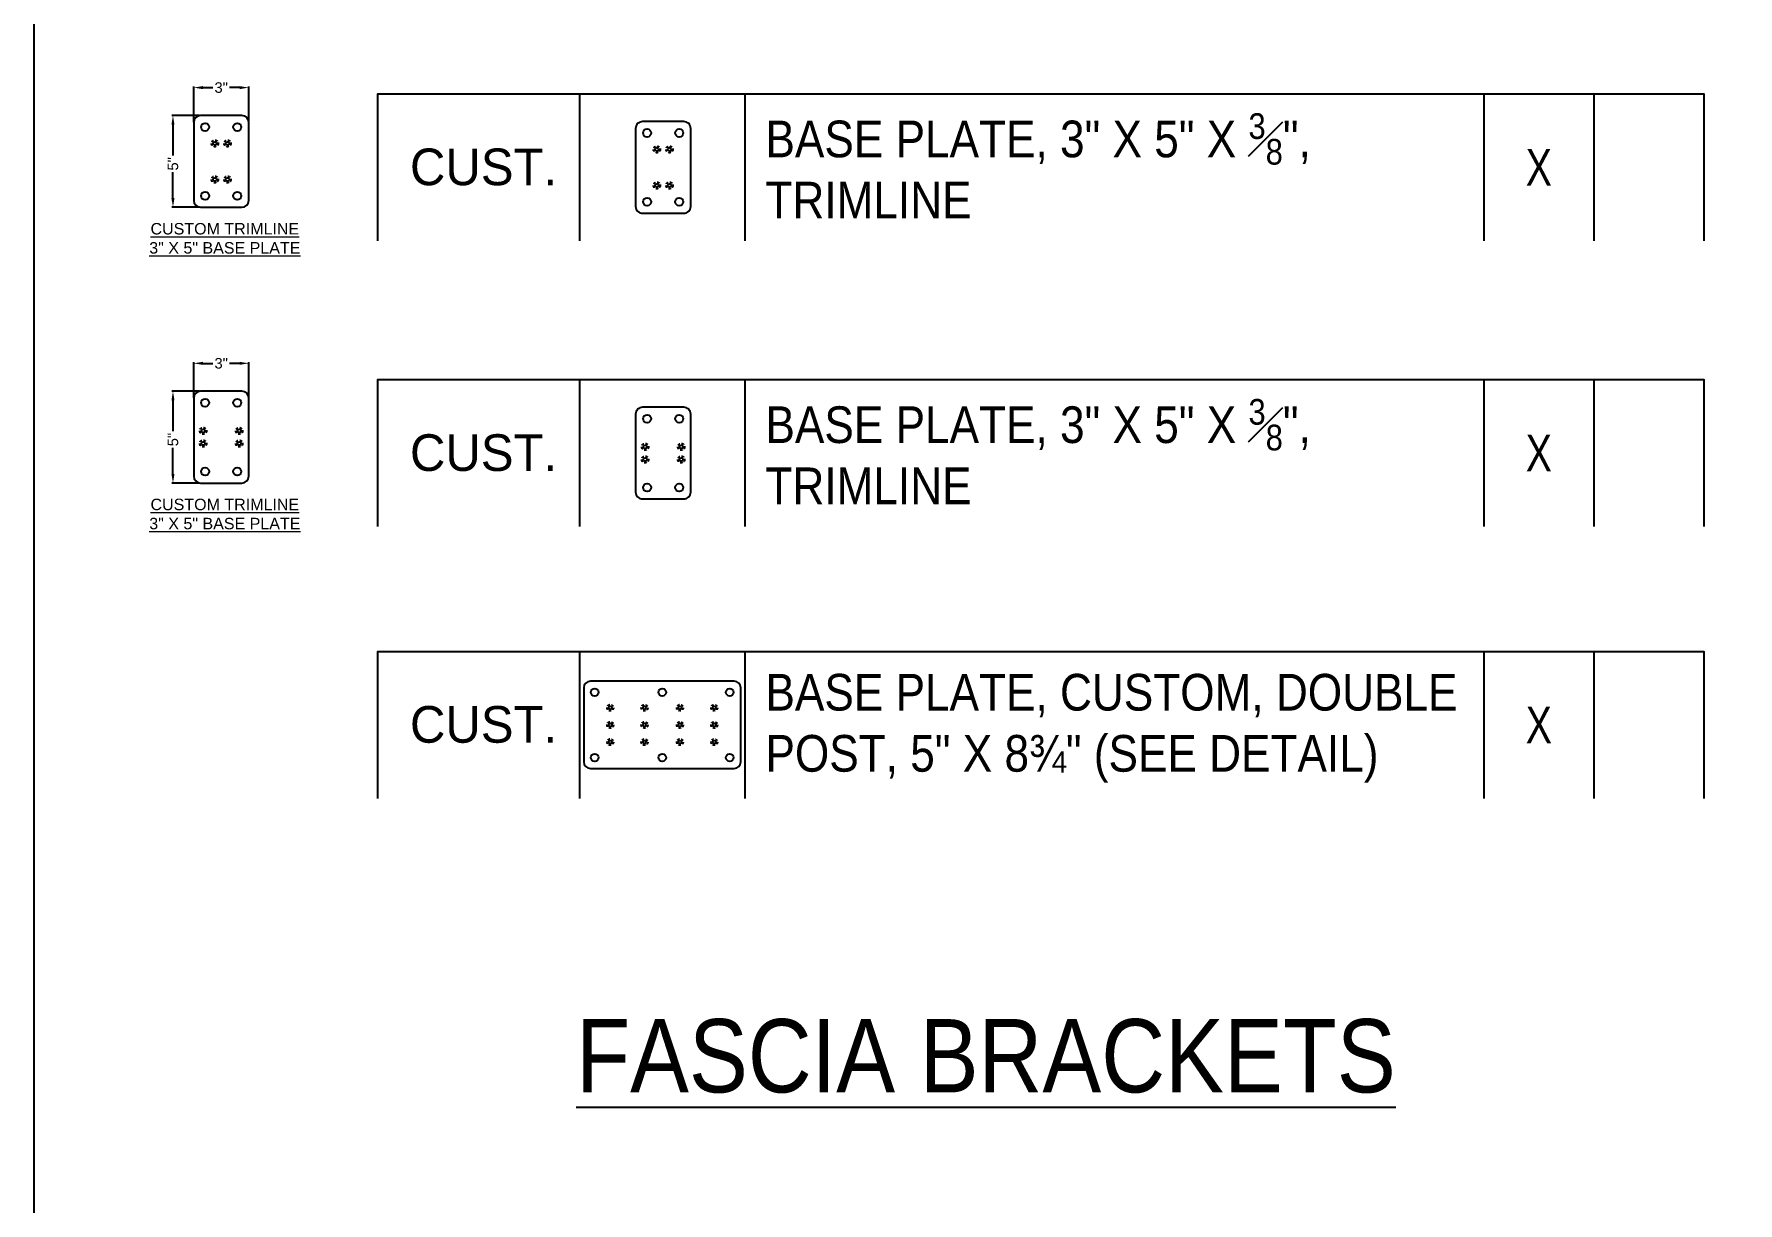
# Model space of a CAD drawing. Header units: inches. Extents: x -333 to 1223, y -450 to 45.
# Drawn here: x 383.5 to 476.4, y -119.1 to -55.4 of the extents above; entities that cross this region are included whole.
import ezdxf
from ezdxf.enums import TextEntityAlignment as Align

# ---------------------------------------------------------------- set-up
doc = ezdxf.new("R2010")
doc.units = ezdxf.units.IN
doc.header["$MEASUREMENT"] = 0
doc.linetypes.add('HIDDEN2', pattern=[0.1875, 0.125, -0.0625])
doc.layers.get('Defpoints').update_dxf_attribs({"color": 85})
for name, color, linetype in [('Detail', 251, 'Continuous'), ('Dims', 1, 'Continuous'), ('hidden', 45, 'HIDDEN2'), ('NOTES', 7, 'Continuous'), ('PL', 252, 'Continuous')]:
    doc.layers.add(name, color=color, linetype=linetype)
doc.styles.add('Schedule', font='GOTHIC.TTF', dxfattribs={"width": 0.9})
doc.styles.add('SM0', font='arial.ttf', dxfattribs={"height": 0.575})
doc.styles.get("Standard").update_dxf_attribs({"font": 'arial.ttf'})
doc.styles.add('style-sm', font='arial.ttf', dxfattribs={"height": 0.25})
doc.dimstyles.new('Arch-sm', dxfattribs={"dimtxt": 0.25, "dimasz": 0.25, "dimexe": 0.0625, "dimexo": 0.0625, "dimgap": 0.125, "dimtad": 0, "dimdec": 4, "dimzin": 0, "dimdsep": 46, "dimlunit": 4, "dimtxsty": 'style-sm', "dimcen": 0.09, "dimclrd": 256, "dimclre": 256, "dimclrt": 7, "dimadec": 1, "dimazin": 1, "dimtfac": 1, "dimtdec": 4, "dimtofl": 0, "dimtmove": 0, "dimatfit": 3, "dimfxl": 0.18, "dimfrac": 1, "dimtolj": 1, "dimtzin": 0, "dimlwd": -1, "dimlwe": -1, "dimarcsym": 0})

# ---------------------------------------------------------------- blocks, each defined once
blk = doc.blocks.new('*D162')
at = {"layer": 'Defpoints', "color": 0, "transparency": 16777216}
for p in [(395.186, -58.288), (392.186, -60.24), (395.186, -60.188)]:
    blk.add_point(p, dxfattribs=at)
at = {"layer": 'Dims', "transparency": 16777216}
for p, q in [((392.186, -60.178), (392.186, -58.226)), ((392.686, -58.288), (393.231, -58.288)), ((394.686, -58.288), (394.141, -58.288)), ((395.186, -60.125), (395.186, -58.226))]:
    blk.add_line(p, q, dxfattribs=at)
for points in [[(392.686, -58.205), (392.686, -58.372), (392.186, -58.288)], [(394.686, -58.205), (394.686, -58.372), (395.186, -58.288)]]:
    blk.add_solid(points, dxfattribs=at)
at = {"layer": 'Dims', "color": 7, "transparency": 16777216, "insert": (393.686, -58.288), "char_height": 0.575, "attachment_point": 5, "style": 'SM0'}
blk.add_mtext('\\A1;3"', dxfattribs=at)
blk = doc.blocks.new('*D163')
at = {"layer": 'Defpoints', "color": 0, "transparency": 16777216}
for p in [(392.561, -59.813), (391.058, -64.813), (392.561, -64.813)]:
    blk.add_point(p, dxfattribs=at)
at = {"layer": 'Dims', "transparency": 16777216}
for p, q in [((392.498, -59.813), (390.995, -59.813)), ((391.058, -60.313), (391.058, -61.988)), ((391.058, -64.313), (391.058, -62.899)), ((392.498, -64.813), (390.995, -64.813))]:
    blk.add_line(p, q, dxfattribs=at)
for points in [[(390.974, -60.313), (391.141, -60.313), (391.058, -59.813)], [(390.974, -64.313), (391.141, -64.313), (391.058, -64.813)]]:
    blk.add_solid(points, dxfattribs=at)
at = {"layer": 'Dims', "color": 7, "transparency": 16777216, "insert": (391.058, -62.443), "char_height": 0.575, "attachment_point": 5, "rotation": 90, "style": 'SM0'}
blk.add_mtext('\\A1;5"', dxfattribs=at)
blk = doc.blocks.new('TRIMLINE BP-2')
for p, q in [((10.993, 0), (10.993, -8.015)), ((19.993, 0), (19.993, -8.015)), ((60.27, 0), (60.27, -8.015)), ((66.27, 0), (66.27, -8.015))]:
    blk.add_line(p, q)
blk.add_lwpolyline([(0, -8.015), (0, 0), (72.27, 0), (72.27, -8.015)])
blk.add_lwpolyline([(14.419, -6.507), (16.669, -6.507, 0.414214), (17.044, -6.132), (17.044, -1.882, 0.414214), (16.669, -1.507), (14.419, -1.507, 0.414214), (14.044, -1.882), (14.044, -6.132, 0.414214)], format="xyb", close=True)
for centre, radius in [((14.669, -2.132), 0.219), ((16.419, -2.132), 0.219), ((15.199, -3.024), 0.0938), ((15.89, -3.024), 0.0938), ((15.199, -4.99), 0.0938), ((15.89, -4.99), 0.0938), ((14.669, -5.882), 0.219), ((16.419, -5.882), 0.219)]:
    blk.add_circle(centre, radius)
at = {"layer": 'hidden'}
for centre in [(15.199, -3.024), (15.889, -3.024), (15.199, -4.99), (15.889, -4.99)]:
    blk.add_circle(centre, 0.186, dxfattribs=at)
at = {"layer": 'NOTES', "style": 'Schedule'}
blk.add_text('CUST.', height=2, dxfattribs=at).set_placement((5.755, -3.979), align=Align.MIDDLE_CENTER)
at = {"layer": 'NOTES', "insert": (21.12, -3.923), "char_height": 2, "width": 39.15042, "attachment_point": 4, "style": 'Schedule'}
blk.add_mtext('\\A1;BASE PLATE, 3" X 5" X {\\H0.7x;\\S3#8;}", TRIMLINE', dxfattribs=at)
at = {"layer": 'NOTES', "style": 'Schedule', "width": 0.8}
blk.add_attdef('QTY', text='', height=2, dxfattribs=at).set_placement((63.27, -4.007), align=Align.MIDDLE_CENTER)
blk = doc.blocks.new('*D165')
at = {"layer": 'Defpoints', "color": 0, "transparency": 16777216}
for p in [(395.186, -73.32), (395.186, -75.219), (392.186, -75.272)]:
    blk.add_point(p, dxfattribs=at)
at = {"layer": 'Dims', "transparency": 16777216}
for p, q in [((392.186, -75.209), (392.186, -73.257)), ((392.686, -73.32), (393.231, -73.32)), ((394.686, -73.32), (394.141, -73.32)), ((395.186, -75.156), (395.186, -73.257))]:
    blk.add_line(p, q, dxfattribs=at)
for points in [[(392.686, -73.237), (392.686, -73.403), (392.186, -73.32)], [(394.686, -73.237), (394.686, -73.403), (395.186, -73.32)]]:
    blk.add_solid(points, dxfattribs=at)
at = {"layer": 'Dims', "color": 7, "transparency": 16777216, "insert": (393.686, -73.32), "char_height": 0.575, "attachment_point": 5, "style": 'SM0'}
blk.add_mtext('\\A1;3"', dxfattribs=at)
blk = doc.blocks.new('*D166')
at = {"layer": 'Defpoints', "color": 0, "transparency": 16777216}
for p in [(392.561, -74.844), (391.058, -79.844), (392.561, -79.844)]:
    blk.add_point(p, dxfattribs=at)
at = {"layer": 'Dims', "transparency": 16777216}
for p, q in [((392.498, -74.844), (390.995, -74.844)), ((391.058, -75.344), (391.058, -77.019)), ((391.058, -79.344), (391.058, -77.93)), ((392.498, -79.844), (390.995, -79.844))]:
    blk.add_line(p, q, dxfattribs=at)
for points in [[(390.974, -75.344), (391.141, -75.344), (391.058, -74.844)], [(390.974, -79.344), (391.141, -79.344), (391.058, -79.844)]]:
    blk.add_solid(points, dxfattribs=at)
at = {"layer": 'Dims', "color": 7, "transparency": 16777216, "insert": (391.058, -77.475), "char_height": 0.575, "attachment_point": 5, "rotation": 90, "style": 'SM0'}
blk.add_mtext('\\A1;5"', dxfattribs=at)
blk = doc.blocks.new('TRIMLINE BP-3')
for p, q in [((10.993, 0), (10.993, -8.015)), ((19.993, 0), (19.993, -8.015)), ((60.27, 0), (60.27, -8.015)), ((66.27, 0), (66.27, -8.015))]:
    blk.add_line(p, q)
blk.add_lwpolyline([(0, -8.015), (0, 0), (72.27, 0), (72.27, -8.015)])
blk.add_lwpolyline([(14.419, -6.507), (16.669, -6.507, 0.414214), (17.044, -6.132), (17.044, -1.882, 0.414214), (16.669, -1.507), (14.419, -1.507, 0.414214), (14.044, -1.882), (14.044, -6.132, 0.414214)], format="xyb", close=True)
for centre, radius in [((14.669, -2.132), 0.219), ((16.419, -2.132), 0.219), ((14.561, -3.662), 0.0938), ((16.528, -3.662), 0.0938), ((14.561, -4.352), 0.0938), ((16.528, -4.352), 0.0938), ((14.669, -5.882), 0.219), ((16.419, -5.882), 0.219)]:
    blk.add_circle(centre, radius)
at = {"layer": 'hidden'}
for centre in [(14.561, -3.662), (16.527, -3.662), (14.561, -4.352), (16.527, -4.352)]:
    blk.add_circle(centre, 0.186, dxfattribs=at)
at = {"layer": 'NOTES', "style": 'Schedule'}
blk.add_text('CUST.', height=2, dxfattribs=at).set_placement((5.755, -3.979), align=Align.MIDDLE_CENTER)
at = {"layer": 'NOTES', "insert": (21.12, -3.923), "char_height": 2, "width": 39.15042, "attachment_point": 4, "style": 'Schedule'}
blk.add_mtext('\\A1;BASE PLATE, 3" X 5" X {\\H0.7x;\\S3#8;}", TRIMLINE', dxfattribs=at)
at = {"layer": 'NOTES', "style": 'Schedule', "width": 0.8}
blk.add_attdef('QTY', text='', height=2, dxfattribs=at).set_placement((63.27, -4.007), align=Align.MIDDLE_CENTER)
blk = doc.blocks.new('CUST-6')
for p, q in [((10.993, 0), (10.993, -8.015)), ((19.993, 0), (19.993, -8.015)), ((60.27, 0), (60.27, -8.015)), ((66.27, 0), (66.27, -8.015))]:
    blk.add_line(p, q)
blk.add_lwpolyline([(0, -8.015), (0, 0), (72.27, 0), (72.27, -8.015)])
at = {"layer": 'NOTES', "style": 'Schedule'}
blk.add_text('CUST.', height=2, dxfattribs=at).set_placement((5.755, -3.979), align=Align.MIDDLE_CENTER)
at = {"layer": 'NOTES', "style": 'Schedule', "width": 0.9}
for tag, p in [('LINE1', (21.12, -2.226)), ('LINE2', (21.12, -5.558))]:
    blk.add_attdef(tag, text='', height=2, dxfattribs=at).set_placement(p, align=Align.MIDDLE_LEFT)
at = {"layer": 'NOTES', "style": 'Schedule', "width": 0.8}
blk.add_attdef('QTY', text='', height=2, dxfattribs=at).set_placement((63.27, -4.007), align=Align.MIDDLE_CENTER)

msp = doc.modelspace()

# ---------------------------------------------------------------- linework, layer by layer
at = {"layer": 'Detail'}
for points in [[(392.56099, -64.81252), (394.81099, -64.81252, 0.41421356), (395.18599, -64.43752), (395.18599, -60.18752, 0.41421356), (394.81099, -59.81252), (392.56099, -59.81252, 0.41421356), (392.18599, -60.18752), (392.18599, -64.43752, 0.41421356)], [(392.56099, -79.84388), (394.81099, -79.84388, 0.41421356), (395.18599, -79.46888), (395.18599, -75.21888, 0.41421356), (394.81099, -74.84388), (392.56099, -74.84388, 0.41421356), (392.18599, -75.21888), (392.18599, -79.46888, 0.41421356)]]:
    msp.add_lwpolyline(points, format="xyb", close=True, dxfattribs=at)
for centre, radius in [((392.81099, -60.43752), 0.21875), ((394.56099, -60.43752), 0.21875), ((393.341, -61.32955), 0.09375), ((394.03116, -61.32955), 0.09375), ((392.81099, -64.18752), 0.21875), ((393.34101, -63.29569), 0.09375), ((394.03117, -63.29569), 0.09375), ((394.56099, -64.18752), 0.21875), ((392.81099, -75.46888), 0.21875), ((394.56099, -75.46888), 0.21875), ((392.70301, -76.99871), 0.09375), ((394.66916, -76.9987), 0.09375), ((392.70301, -77.68887), 0.09375), ((394.66916, -77.68886), 0.09375), ((392.81099, -79.21888), 0.21875), ((394.56099, -79.21888), 0.21875)]:
    msp.add_circle(centre, radius, dxfattribs=at)
at = {"layer": 'hidden'}
for centre, radius in [((393.34081, -61.32935), 0.18568), ((394.03097, -61.32935), 0.18568), ((393.34081, -63.2955), 0.18568), ((394.03097, -63.2955), 0.18568), ((392.70282, -76.9989), 0.18568), ((394.66896, -76.9989), 0.18568), ((392.70282, -77.68906), 0.18568), ((394.66896, -77.68906), 0.18568), ((414.89012, -92.09673), 0.1764), ((416.75795, -92.09673), 0.1764), ((418.69021, -92.09701), 0.1764), ((420.55805, -92.09701), 0.1764), ((414.89012, -93.03083), 0.1764), ((416.75795, -93.03083), 0.1764), ((418.69021, -93.03111), 0.1764), ((420.55805, -93.03111), 0.1764), ((414.89012, -93.96456), 0.1764), ((416.75795, -93.96456), 0.1764), ((418.69021, -93.96484), 0.1764), ((420.55805, -93.96484), 0.1764)]:
    msp.add_circle(centre, radius, dxfattribs=at)
at = {"layer": 'PL'}
msp.add_lwpolyline([(383.48766, 32.89608), (568.64871, 32.89608), (568.64871, -300.62797), (383.48766, -300.62797)], close=True, dxfattribs=at)
msp.add_lwpolyline([(413.80557, -95.40574), (421.64307, -95.40574, 0.41421356), (421.99932, -95.04949), (421.99932, -91.01199, 0.41421356), (421.64307, -90.65574), (413.80557, -90.65574, 0.41421356), (413.44932, -91.01199), (413.44932, -95.04949, 0.41421356)], format="xyb", close=True, dxfattribs=at)
for centre, radius in [((414.04307, -91.24949), 0.20781), ((417.72432, -91.24949), 0.20781), ((421.40557, -91.24949), 0.20781), ((414.89031, -92.09692), 0.08906), ((416.75777, -92.09692), 0.08906), ((418.6904, -92.0972), 0.08906), ((420.55786, -92.0972), 0.08906), ((414.89031, -93.03065), 0.08906), ((416.75777, -93.03065), 0.08906), ((418.6904, -93.03093), 0.08906), ((420.55786, -93.03093), 0.08906), ((414.04307, -94.81199), 0.20781), ((414.89031, -93.96438), 0.08906), ((416.75777, -93.96438), 0.08906), ((417.72432, -94.81199), 0.20781), ((418.6904, -93.96466), 0.08906), ((420.55786, -93.96466), 0.08906), ((421.40557, -94.81199), 0.20781)]:
    msp.add_circle(centre, radius, dxfattribs=at)

# ---------------------------------------------------------------- block references
for name, p, values in [('TRIMLINE BP-2', (402.23096, -58.62997), {'QTY': 'X'}), ('TRIMLINE BP-3', (402.23096, -74.20806), {'QTY': 'X'}), ('CUST-6', (402.23096, -89.02347), {'LINE1': 'BASE PLATE, CUSTOM, DOUBLE', 'LINE2': 'POST, 5" X 8¾" (SEE DETAIL)', 'QTY': 'X'})]:
    msp.add_blockref(name, p, dxfattribs=at).add_auto_attribs(values)

# ---------------------------------------------------------------- texts
at = {"layer": 'Dims', "lineweight": 0, "ltscale": 4, "char_height": 0.625, "width": 8.5118049, "attachment_point": 5}
for insert in [(393.88471, -66.50646), (393.88471, -81.53782)]:
    msp.add_mtext('{\\LCUSTOM TRIMLINE 3" X 5" BASE PLATE}', dxfattribs=dict(at, insert=insert))
at = {"layer": 'NOTES', "insert": (435.36593, -113.12459), "char_height": 4, "width": 63.8472969, "attachment_point": 8, "style": 'Schedule'}
msp.add_mtext('{\\LFASCIA BRACKETS}', dxfattribs=at)

# ---------------------------------------------------------------- dimensions: what is measured, and where the dimension line sits
at = {"layer": 'Dims'}
for base, p1, p2, picture, middle in [((395.18599, -58.28849), (392.18599, -60.24032), (395.18599, -60.18752), '*D162', (393.68599, -58.28849)), ((395.18599, -73.31985), (392.18599, -75.27168), (395.18599, -75.21888), '*D165', (393.68599, -73.31985))]:
    dim = msp.add_linear_dim(base=base, p1=p1, p2=p2, dimstyle='Arch-sm', override={"dimtxt": 0.625, "dimasz": 0.5, "dimtxsty": 'SM0'}, dxfattribs=at)
    dim.commit()
    dim.dimension.update_dxf_attribs({"geometry": picture, "text_midpoint": middle, "dimtype": 160})
for base, p1, p2, picture, middle in [((391.05765, -64.81252), (392.56099, -59.81252), (392.56099, -64.81252), '*D163', (391.05765, -62.44318)), ((391.05765, -79.84388), (392.56099, -74.84388), (392.56099, -79.84388), '*D166', (391.05765, -77.47454))]:
    dim = msp.add_linear_dim(base=base, p1=p1, p2=p2, angle=90, dimstyle='Arch-sm', override={"dimtxt": 0.625, "dimasz": 0.5, "dimtxsty": 'SM0'}, dxfattribs=at)
    dim.commit()
    dim.dimension.update_dxf_attribs({"geometry": picture, "text_midpoint": middle, "dimtype": 160})

doc.saveas('drawing.dxf')
